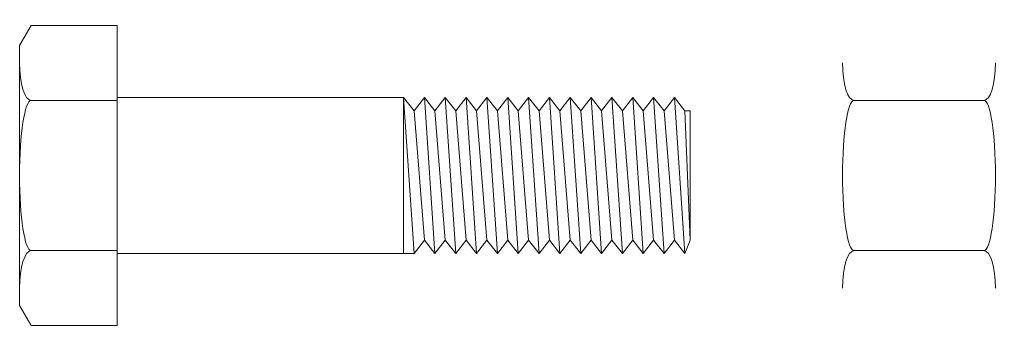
# Model space of a CAD drawing. Header units: millimetres. Extents: x 2271 to 2390, y 2088 to 2126.
import ezdxf

# ---------------------------------------------------------------- set-up
doc = ezdxf.new("R2010")
doc.units = ezdxf.units.MM
doc.set_wipeout_variables(frame=1)
doc.layers.add('2', color=2, linetype='Continuous', lineweight=5)

# ---------------------------------------------------------------- blocks, each defined once
blk = doc.blocks.new('*U3')
for p, q in [((0, 9.52), (34.92, 9.52)), ((34.92, -9.53), (34.92, 9.52)), ((36.19, -9.53), (34.92, 9.52)), ((38.73, -9.53), (37.46, 9.52)), ((41.27, -9.53), (40, 9.52)), ((43.81, -9.53), (42.54, 9.52)), ((46.35, -9.53), (45.08, 9.52)), ((48.89, -9.53), (47.62, 9.52)), ((51.43, -9.53), (50.16, 9.52)), ((53.97, -9.53), (52.7, 9.52)), ((56.51, -9.53), (55.24, 9.52)), ((59.05, -9.53), (57.78, 9.52)), ((61.59, -9.53), (60.32, 9.52)), ((64.13, -9.53), (62.86, 9.52)), ((66.67, -9.53), (65.4, 9.52)), ((69.21, -9.53), (67.94, 9.52)), ((-10.49, 9.17), (0, 9.17)), ((37.46, -7.88), (36.19, 7.88)), ((40, -7.88), (38.73, 7.88)), ((42.54, -7.88), (41.27, 7.88)), ((45.08, -7.88), (43.81, 7.88)), ((47.62, -7.88), (46.35, 7.88)), ((50.16, -7.88), (48.89, 7.88)), ((52.7, -7.88), (51.43, 7.88)), ((55.24, -7.88), (53.97, 7.88)), ((57.78, -7.88), (56.51, 7.88)), ((60.32, -7.88), (59.05, 7.88)), ((62.86, -7.88), (61.59, 7.88)), ((65.4, -7.88), (64.13, 7.88)), ((67.94, -7.88), (66.67, 7.88)), ((69.85, -7.88), (69.22, 7.88)), ((69.85, 7.88), (69.85, -7.88)), ((-10.49, -9.17), (0, -9.17)), ((0, -9.53), (34.92, -9.53))]:
    blk.add_line(p, q)
blk.add_lwpolyline([(-11.91, -15.88), (-11.91, 15.87), (-10.49, 18.33), (0, 18.33), (0, -18.33), (-10.49, -18.33)], close=True)
for points in [[(69.85, 7.88), (69.22, 7.88), (67.94, 9.52), (66.67, 7.88), (65.4, 9.52), (64.13, 7.88), (62.86, 9.52), (61.59, 7.88), (60.32, 9.52), (59.05, 7.88), (57.78, 9.52), (56.51, 7.88), (55.24, 9.52), (53.97, 7.88), (52.7, 9.52), (51.43, 7.88), (50.16, 9.52), (48.89, 7.88), (47.62, 9.52), (46.35, 7.88), (45.08, 9.52), (43.81, 7.88), (42.54, 9.52), (41.27, 7.88), (40, 9.52), (38.73, 7.88), (37.46, 9.52), (36.19, 7.88), (34.92, 9.52)], [(69.85, -7.88), (69.21, -9.53), (67.94, -7.88), (66.67, -9.53), (65.4, -7.88), (64.13, -9.53), (62.86, -7.88), (61.59, -9.53), (60.32, -7.88), (59.05, -9.53), (57.78, -7.88), (56.51, -9.53), (55.24, -7.88), (53.97, -9.53), (52.7, -7.88), (51.43, -9.53), (50.16, -7.88), (48.89, -9.53), (47.62, -7.88), (46.35, -9.53), (45.08, -7.88), (43.81, -9.53), (42.54, -7.88), (41.27, -9.53), (40, -7.88), (38.73, -9.53), (37.46, -7.88), (36.19, -9.53), (34.92, -9.53)]]:
    blk.add_lwpolyline(points)
at = {"extrusion": (0, 0, -1)}
blk.add_ellipse((-10.49, 13.75), major_axis=(0, 4.58), ratio=0.309401, start_param=3.141593, end_param=4.712389, dxfattribs=at)
for centre, major_axis, ratio, start_param, end_param in [((-10.49, 0), (0, -9.17), 0.154701, 3.141593, 6.283185), ((-10.49, -13.75), (0, 4.58), 0.309401, 0, 1.570796)]:
    blk.add_ellipse(centre, major_axis=major_axis, ratio=ratio, start_param=start_param, end_param=end_param)
blk.add_wipeout([(84.46, -19.05), (84.46, 19.05), (88.43, 19.05), (88.43, -19.05)])
blk.add_wipeout([(88.43, -15.88), (88.43, 15.87), (89.84, 18.33), (105.66, 18.33), (107.08, 15.87), (107.08, -15.88), (105.66, -18.33), (89.84, -18.33)])
for p, q in [((89.84, 9.17), (105.66, 9.17)), ((89.84, -9.17), (105.66, -9.17))]:
    blk.add_line(p, q)
for centre, major_axis, ratio, start_param, end_param in [((89.84, 13.75), (0, 4.58), 0.309401, 3.141593, 4.712389), ((105.66, 0), (0, -9.17), 0.154701, 3.141593, 6.283185), ((105.66, -13.75), (0, 4.58), 0.309401, 0, 1.570796)]:
    blk.add_ellipse(centre, major_axis=major_axis, ratio=ratio, start_param=start_param, end_param=end_param, dxfattribs=at)
for centre, major_axis, ratio, start_param, end_param in [((105.66, 13.75), (0, 4.58), 0.309401, 3.141593, 4.712389), ((89.84, 0), (0, -9.17), 0.154701, 3.141593, 6.283185), ((89.84, -13.75), (0, 4.58), 0.309401, 0, 1.570796)]:
    blk.add_ellipse(centre, major_axis=major_axis, ratio=ratio, start_param=start_param, end_param=end_param)

msp = doc.modelspace()

# ---------------------------------------------------------------- block references
at = {"layer": '2'}
msp.add_blockref('*U3', (2283.15, 2106.67), dxfattribs=at)

doc.saveas('drawing.dxf')
